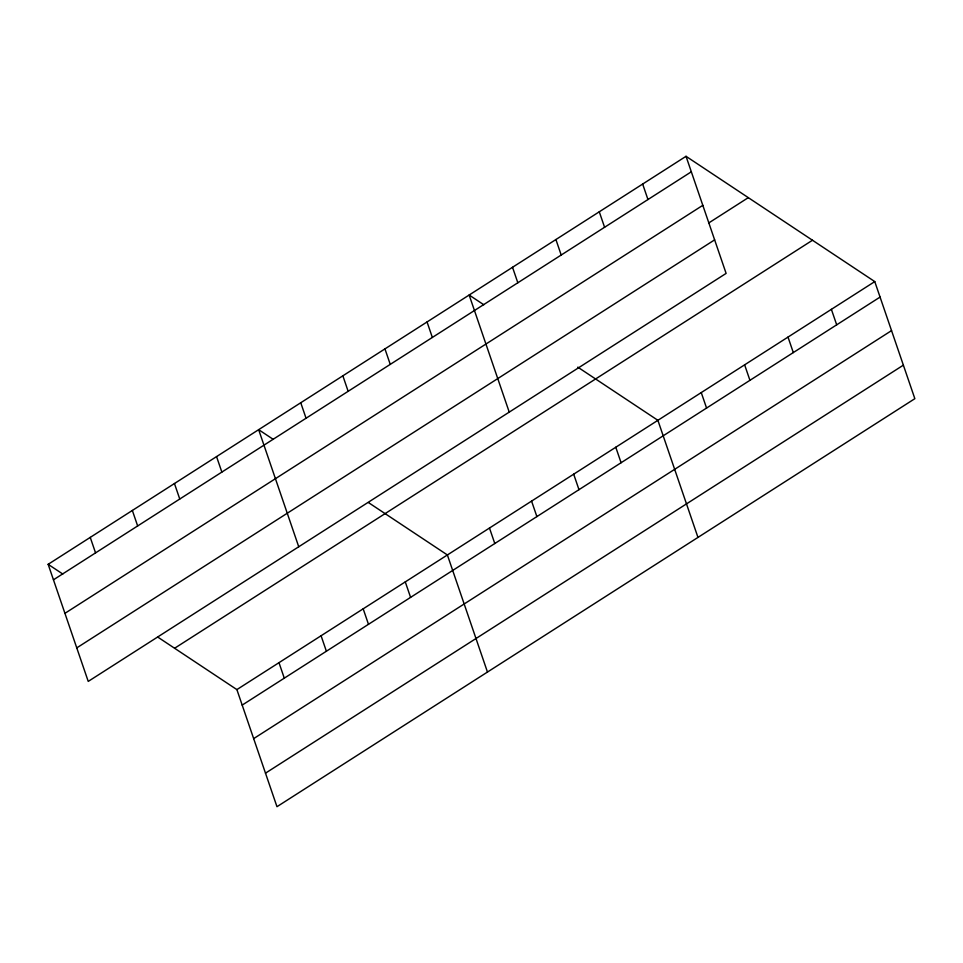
<?xml version="1.0" encoding="UTF-8"?>
<svg xmlns="http://www.w3.org/2000/svg" width="963" height="963" viewBox="0 0 963 963"><rect width="100%" height="100%" fill="white"/><g stroke="black" fill="none" stroke-linecap="round" stroke-linejoin="round"><path stroke-width="1.44" d="M686.029 156.307L726.114 273.396L88.235 681.407L48.15 564.318L686.029 156.307L874.765 281.593L914.85 398.682L276.971 806.693L236.886 689.604L157.968 637.217M53.459 579.81L691.338 171.787M64.93 613.335L702.809 205.324M708.648 223.019L748.311 197.644M76.763 647.882L714.642 239.859M174.604 648.255L812.483 240.244M236.886 689.604L874.765 281.593M242.182 705.097L880.062 297.086M253.666 738.621L891.545 330.61M265.487 773.169L903.366 365.158M483.799 304.753L469.15 295.027L509.234 412.116M577.776 367.144L657.885 420.313L697.97 537.414M273.299 439.393L258.65 429.667L298.735 546.767M368.468 502.578L447.386 554.965L487.471 672.054M48.15 564.318L62.8 574.044M831.382 309.34L836.691 324.832M788.011 337.086L793.307 352.578M744.628 364.833L749.936 380.325M642.658 184.041L647.955 199.534M701.257 392.579L706.565 408.059M599.275 211.788L604.583 227.28M555.904 239.534L561.2 255.026M615.778 447.241L621.087 462.734M512.521 267.281L517.829 282.773M573.683 474.181L578.98 489.661M531.576 501.109L536.885 516.601M427.054 321.955L432.351 337.447M489.481 528.037L494.789 543.529M384.947 348.883L390.256 364.375M342.852 375.811L348.149 391.303M405.279 581.893L410.587 597.385M300.745 402.739L306.053 418.231M363.183 608.821L368.48 624.313M321.076 635.749L326.385 651.241M216.555 456.594L221.851 472.087M278.981 662.676L284.29 678.169M174.447 483.522L179.756 499.015M132.352 510.462L137.649 525.942M90.245 537.39L95.554 552.882"/></g></svg>
